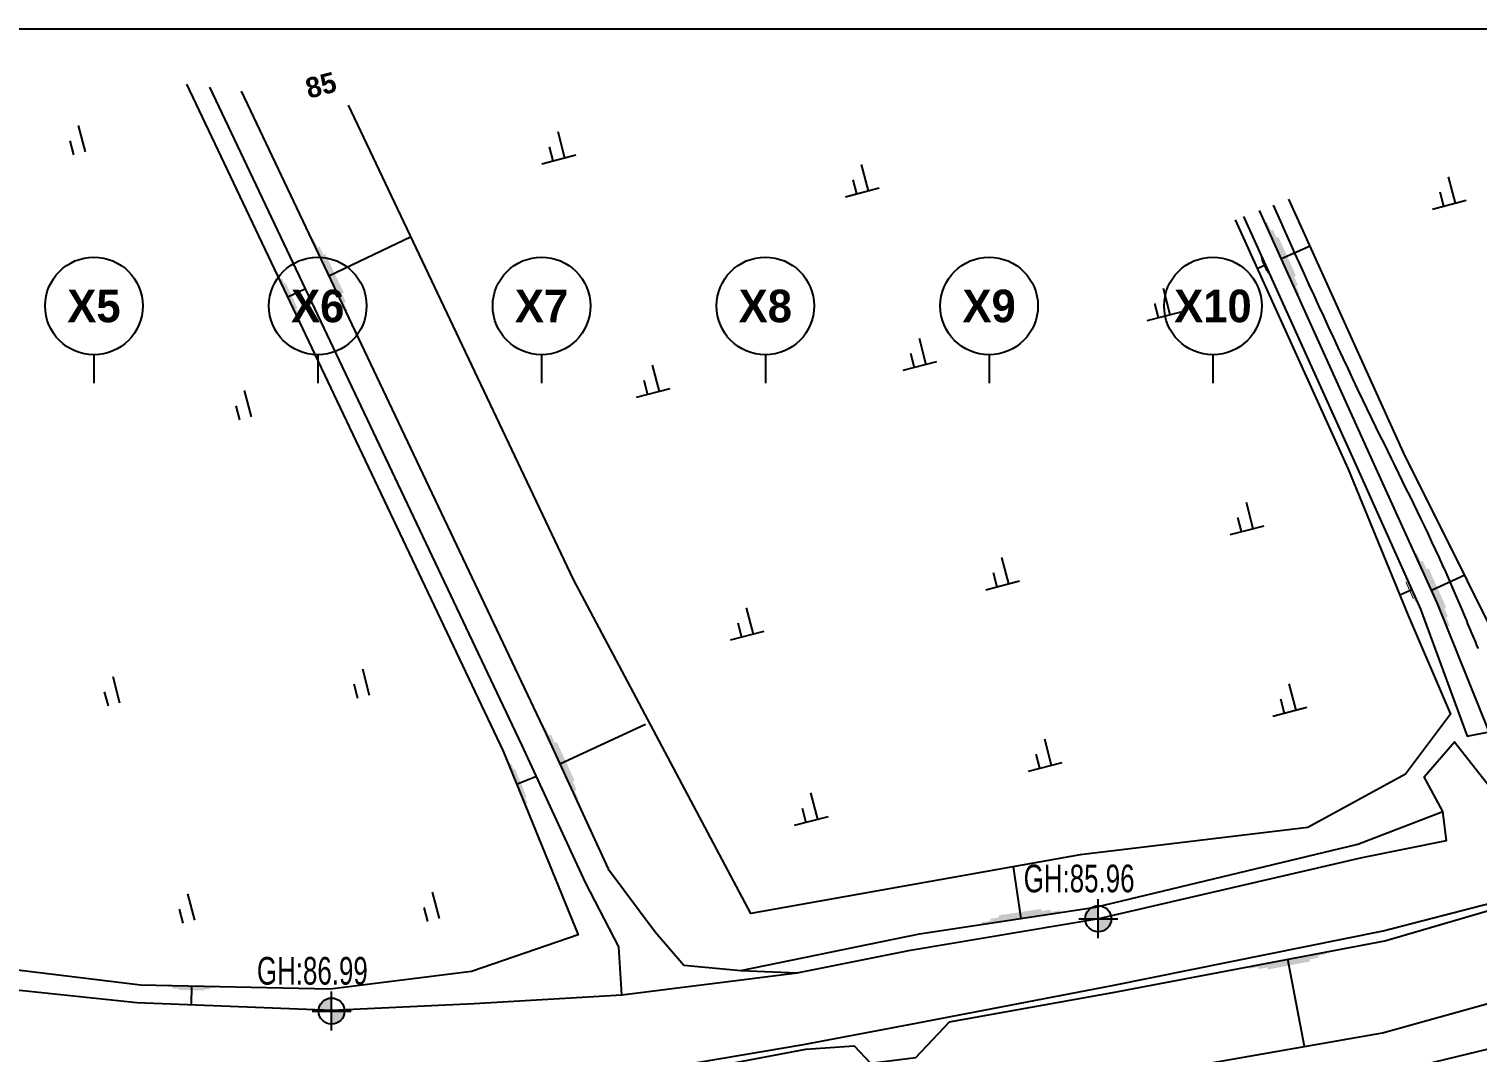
# Model space of a CAD drawing. Header units: inches. Extents: x 7998 to 323252, y 7981 to 229604.
# Drawn here: x 146476 to 217651, y 179305 to 229600 of the extents above; entities that cross this region are included whole.
import ezdxf
from ezdxf.enums import TextEntityAlignment as Align

# ---------------------------------------------------------------- set-up
doc = ezdxf.new("R2010")
doc.units = ezdxf.units.IN
doc.header["$MEASUREMENT"] = 0
for name, color, linetype in [('-00 기호-우수-U형플륨관D200', 4, 'Continuous'), ('CE_GH', 240, 'Continuous'), ('XREF_BASE$0$1-1CON', 35, 'Continuous'), ('XREF_BASE$0$1-5CON', 30, 'Continuous'), ('XREF_BASE$0$1-HY', 8, 'Continuous'), ('XREF_BASE$0$1-ROAD', 1, 'Continuous'), ('XREF_BASE$0$1-SIM', 8, 'Continuous'), ('XREF_BASE$0$1-물선', 5, 'Continuous'), ('XREF_BASE$0$NR', 7, 'Continuous'), ('XREF_BASE$0$X-SEC-종$0$A-ST-AXIS-BUB', 7, 'Continuous')]:
    doc.layers.add(name, color=color, linetype=linetype)
doc.layers.add('CE_GH_TEXT', color=2, linetype='Continuous', lineweight=20)
doc.styles.add('XREF_BASE$0$SH_대대리576', font='나눔고딕BOLD.TTF')
doc.styles.add('나눔고딕N', font='나눔고딕.TTF')
doc.styles.add('휴먼엑스포', font='HMFMMUEX.TTC')
doc.linetypes.add('U', pattern='A,0.5,-0.0645,["U",휴먼엑스포,S=0.4,R=0,X=0,Y=-0.2],-0.4355,0.25', length=1.25)

# ---------------------------------------------------------------- blocks, each defined once
blk = doc.blocks.new('XREF_BASE$0$X-SEC-종$0$A-ST-AXIS-BUB-1')
at = {"layer": 'XREF_BASE$0$X-SEC-종$0$A-ST-AXIS-BUB', "color": 7}
blk.add_line((0, 350), (0, 0), dxfattribs=at)
blk.add_circle((0, 950), 600, dxfattribs=at)
blk = doc.blocks.new('XREF_BASE$0$A$C6F554C51')
at = {"layer": 'XREF_BASE$0$1-SIM', "color": 8}
for p, q in [((0.375, 0.48), (0.375, 0)), ((0.769, 0.892), (0.769, 0)), ((0, 0), (1.144, 0))]:
    blk.add_line(p, q, dxfattribs=at)
blk = doc.blocks.new('XREF_BASE$0$A$C0C523BD5')
at = {"layer": 'XREF_BASE$0$1-SIM', "color": 8}
for p, q in [((0, 0.48), (0, 0)), ((0.394, 0.892), (0.394, 0))]:
    blk.add_line(p, q, dxfattribs=at)
blk = doc.blocks.new('XREF_BASE', base_point=(0, 0))
at = {"layer": 'Defpoints', "linetype": 'ByBlock'}
blk.add_lwpolyline([(8002, 229606), (292002, 229606), (292002, 8006), (8002, 8006)], close=True, dxfattribs=at)
at = {"layer": 'XREF_BASE$0$1-1CON', "color": 8, "linetype": 'Continuous', "elevation": 84000}
blk.add_lwpolyline([(217717, 199150), (217651, 199301), (217587, 199453), (217523, 199604), (217460, 199756), (217397, 199908), (217334, 200061), (217271, 200213), (217209, 200366), (217146, 200518), (217083, 200670), (216861, 201207), (216634, 201741), (216469, 202122), (216301, 202503), (216132, 202882), (215961, 203260), (215789, 203638), (215614, 204014), (215438, 204390), (215261, 204765), (215083, 205140), (214903, 205514), (214723, 205887), (214542, 206260), (214360, 206633), (214178, 207005), (213995, 207378), (213812, 207750), (213629, 208122), (213446, 208494), (213263, 208866), (213081, 209238), (212898, 209611), (212469, 210493), (212043, 211378), (211798, 211889), (211554, 212401), (211312, 212914), (211070, 213427), (210830, 213941), (210591, 214456), (210352, 214970), (210115, 215485), (209878, 216001), (209642, 216517), (209407, 217033), (209172, 217550), (208938, 218067), (208704, 218584), (208471, 219101), (208238, 219619), (208006, 220137), (207773, 220655), (207642, 220949)], dxfattribs=at)
at = {"layer": 'XREF_BASE$0$1-HY', "color": 8}
for points in [[(154228, 226895), (169778, 194099), (169778, 194099), (173470, 185079), (168229, 183264), (161284, 182397), (151962, 182595), (145246, 183418), (135633, 186897), (127544, 190451), (123716, 192324), (121876, 198164), (120462, 204961)], [(175625, 182125), (175469, 184487), (173829, 187652), (170705, 194413), (155374, 226747)], [(156906, 226548), (171882, 194964), (174953, 188319), (177256, 185214), (178671, 183583), (181465, 183323), (184233, 183198)], [(205766, 220225), (211318, 207965), (214276, 200772), (216343, 195927), (214136, 192965), (209344, 190352), (198140, 189008), (181961, 186116), (173251, 202538), (162191, 225864)], [(206169, 220380), (211760, 208033), (214878, 201083), (217168, 194838), (218255, 195050), (215703, 201367), (212604, 208212), (206956, 220684)], [(266322, 202884), (264040, 200348), (251806, 199137), (243150, 198859), (232147, 197114), (220351, 196136), (214041, 208788), (208401, 221242)], [(144406, 177301), (151059, 177487), (161634, 177397), (167839, 177448), (176529, 177909), (184656, 179449), (187039, 179621), (187847, 178767), (190073, 179047), (191727, 180800), (199759, 182232), (213116, 184785), (222260, 187447)], [(181465, 183323), (190250, 185123), (198893, 186432), (211789, 189530), (215968, 191143)]]:
    blk.add_lwpolyline(points, dxfattribs=at)
at = {"layer": 'XREF_BASE$0$1-ROAD', "color": 8}
for points in [[(144295, 182532), (151777, 181751), (161368, 181363), (168364, 181690), (175625, 182125), (184233, 183198), (189807, 184315), (199057, 185881), (212013, 188867), (216150, 189716), (215968, 191143), (215062, 192836), (216547, 194569), (218648, 191890)], [(93322, 196222), (97540, 191714), (99166, 190375), (103700, 190161), (110199, 189109), (116514, 188089), (122065, 186412), (128921, 183597), (134846, 181218), (139228, 179942), (144089, 178349), (151136, 177757), (161572, 177544), (167987, 177633), (176422, 178305), (184552, 179690), (190088, 180728), (199715, 182579), (213042, 185273), (222229, 187651)]]:
    blk.add_lwpolyline(points, dxfattribs=at)
at = {"layer": 'XREF_BASE$0$1-물선', "color": 8}
for points in [[(84011, 204473), (83711, 203397), (88743, 194851), (92387, 189590), (95999, 186125), (100242, 184977), (105964, 183926), (111087, 182997), (115073, 182060), (120753, 179621), (125855, 175825), (133738, 173591), (143656, 172286), (158313, 172194), (172543, 172064), (186558, 173440), (199414, 175851), (213352, 178293), (220445, 180016), (228346, 182738), (233913, 184239), (244357, 186030), (260477, 184957), (267153, 184662)], [(84417, 204914), (85435, 204412), (90429, 195929), (93916, 190894), (97015, 187922), (100684, 186929), (106323, 185894), (111494, 184956), (115701, 183967), (121758, 181366), (126754, 177649), (134143, 175555), (143793, 174285), (158329, 174194), (172454, 174065), (186275, 175422), (199057, 177819), (213007, 180263), (220731, 182401), (227724, 184686), (233225, 186274), (244301, 188204), (257471, 187814), (266777, 187343)]]:
    blk.add_lwpolyline(points, dxfattribs=at)
at = {"layer": 'XREF_BASE$0$NR', "color": 8, "linetype": 'Continuous'}
for p, q in [((165265, 219381), (161215, 217461)), ((209445, 218936), (208036, 218298)), ((206849, 217832), (207242, 218010)), ((160074, 216834), (159196, 216417)), ((217053, 202749), (215414, 202006)), ((213859, 201787), (214444, 202050)), ((176779, 195411), (172574, 193468)), ((171421, 192863), (170447, 192464)), ((194851, 188420), (195236, 185878)), ((209168, 179590), (208349, 183874)), ((154462, 181642), (154481, 182542))]:
    blk.add_line(p, q, dxfattribs=at)
for points in [[(208841, 216522), (207232, 220074), (208936, 216565), (207328, 220118)], [(162051, 215699), (160380, 219223), (162146, 215744), (160475, 219268)], [(208751, 216975), (207513, 219708), (208847, 217018), (207609, 219751)], [(208661, 217428), (207795, 219341), (208757, 217472), (207890, 219385)], [(161953, 216150), (160668, 218861), (162048, 216195), (160763, 218906)], [(161855, 216602), (160955, 218499), (161950, 216647), (161050, 218544)], [(207011, 218520), (207473, 217500), (206983, 218507), (207446, 217487)], [(207037, 218390), (207392, 217605), (207009, 218377), (207365, 217592)], [(207063, 218260), (207311, 217710), (207035, 218247), (207284, 217698)], [(159737, 215276), (158655, 217559), (159799, 215305), (158716, 217588)], [(159674, 215568), (158841, 217324), (159735, 215598), (158903, 217353)], [(159610, 215861), (159028, 217090), (159672, 215890), (159089, 217119)], [(216218, 200230), (214609, 203783), (216314, 200273), (214705, 203826)], [(216128, 200683), (214891, 203416), (216224, 200727), (214986, 203459)], [(216038, 201136), (215172, 203049), (216134, 201180), (215268, 203093)], [(214103, 202810), (214785, 201289), (214062, 202792), (214744, 201270)], [(214141, 202616), (214666, 201446), (214100, 202598), (214625, 201428)], [(214178, 202422), (214546, 201603), (214137, 202404), (214505, 201585)], [(173392, 191697), (171756, 195238), (173487, 191741), (171851, 195282)], [(173298, 192150), (172040, 194873), (173393, 192194), (172135, 194917)], [(173205, 192602), (172324, 194509), (173300, 192647), (172419, 194553)], [(170965, 191198), (169929, 193730), (171033, 191226), (169997, 193758)], [(170914, 191519), (170117, 193466), (170982, 191546), (170185, 193494)], [(170863, 191839), (170305, 193202), (170931, 191866), (170373, 193230)], [(197164, 186170), (193308, 185586), (197149, 186274), (193293, 185690)], [(196704, 186207), (193738, 185757), (196688, 186311), (193722, 185861)], [(196243, 186243), (194167, 185928), (196227, 186347), (194151, 186032)], [(206434, 183508), (210264, 184240), (206454, 183405), (210284, 184137)], [(206895, 183489), (209842, 184052), (206915, 183386), (209862, 183949)], [(207357, 183470), (209420, 183865), (207377, 183367), (209440, 183762)], [(153312, 182567), (155650, 182517), (153311, 182504), (155649, 182454)], [(153580, 182498), (155379, 182460), (153579, 182435), (155378, 182397)], [(153849, 182429), (155108, 182403), (153848, 182366), (155107, 182340)]]:
    blk.add_solid(points, dxfattribs=at)
at = {"layer": 'XREF_BASE$0$1-SIM', "color": 8, "xscale": 1500, "yscale": 1500, "zscale": 1500, "rotation": 14.62512501046145}
for name, p in [('XREF_BASE$0$A$C0C523BD5', (148666, 223417)), ('XREF_BASE$0$A$C6F554C51', (171691, 222980)), ('XREF_BASE$0$A$C6F554C51', (186608, 221355)), ('XREF_BASE$0$A$C6F554C51', (215461, 220753)), ('XREF_BASE$0$A$C6F554C51', (201443, 215272)), ('XREF_BASE$0$A$C6F554C51', (189447, 212824)), ('XREF_BASE$0$A$C6F554C51', (176335, 211499)), ('XREF_BASE$0$A$C0C523BD5', (156827, 210388)), ('XREF_BASE$0$A$C6F554C51', (205523, 204751)), ('XREF_BASE$0$A$C6F554C51', (193509, 202040)), ('XREF_BASE$0$A$C6F554C51', (180955, 199568)), ('XREF_BASE$0$A$C0C523BD5', (162634, 196714)), ('XREF_BASE$0$A$C0C523BD5', (150363, 196323)), ('XREF_BASE$0$A$C6F554C51', (207623, 195831)), ('XREF_BASE$0$A$C6F554C51', (195609, 193119)), ('XREF_BASE$0$A$C6F554C51', (184113, 190460)), ('XREF_BASE$0$A$C0C523BD5', (154035, 185641)), ('XREF_BASE$0$A$C0C523BD5', (166063, 185726))]:
    blk.add_blockref(name, p, dxfattribs=at)
at = {"layer": 'XREF_BASE$0$X-SEC-종$0$A-ST-AXIS-BUB', "color": 7, "xscale": 4, "yscale": 4, "zscale": 4}
for p in [(149672, 212188), (160672, 212188), (171672, 212188), (182672, 212188), (193672, 212188), (204672, 212188)]:
    blk.add_blockref('XREF_BASE$0$X-SEC-종$0$A-ST-AXIS-BUB-1', p, dxfattribs=at)
at = {"layer": 'XREF_BASE$0$1-5CON', "color": 8, "linetype": 'Continuous', "style": 'XREF_BASE$0$SH_대대리576'}
blk.add_text('85', height=1000, rotation=14.62513, dxfattribs=at).set_placement((160234, 226173, 107840))
at = {"layer": 'XREF_BASE$0$X-SEC-종$0$A-ST-AXIS-BUB', "color": 7, "style": 'XREF_BASE$0$SH_대대리576'}
for s, p in [('X5', (149672, 215988)), ('X6', (160672, 215988)), ('X7', (171672, 215988)), ('X8', (182672, 215988)), ('X9', (193672, 215988)), ('X10', (204672, 215988))]:
    blk.add_text(s, height=1600, dxfattribs=at).set_placement(p, align=Align.MIDDLE_CENTER)
blk = doc.blocks.new('A$C22D04AE8')
at = {"layer": 'CE_GH'}
h = blk.add_hatch(color=256, dxfattribs=at)
h.paths.add_polyline_path([(0, 0), (0, 800, 0.414214), (-800, 0)])
h.paths.add_polyline_path([(800, 0), (0, 0), (0, -800, 0.414214)])
for points in [[(0, -1200), (0, 1200)], [(-1200, 0), (1200, 0)]]:
    blk.add_lwpolyline(points, dxfattribs=at)
blk.add_circle((0, 0), 800, dxfattribs=at)

msp = doc.modelspace()

# ---------------------------------------------------------------- block references
at = {"layer": '-00 기호-우수-U형플륨관D200', "linetype": 'U', "ltscale": 1600}
msp.add_blockref('XREF_BASE', (-2, -6), dxfattribs=at)
at = {"layer": 'CE_GH', "linetype": 'ByBlock', "xscale": 0.8, "yscale": 0.8, "zscale": 0.8}
for p in [(199036, 185858, 85960), (161349, 181319, 86990)]:
    msp.add_blockref('A$C22D04AE8', p, dxfattribs=at)

# ---------------------------------------------------------------- texts
at = {"layer": 'CE_GH_TEXT', "color": 2, "lineweight": 20, "style": '나눔고딕N', "width": 0.7}
for s, p in [('GH:85.96', (195368, 187838, 85960)), ('GH:86.99', (157681, 183299, 86990))]:
    msp.add_text(s, height=1360, dxfattribs=at).set_placement(p, align=Align.MIDDLE_LEFT)

doc.saveas('drawing.dxf')
